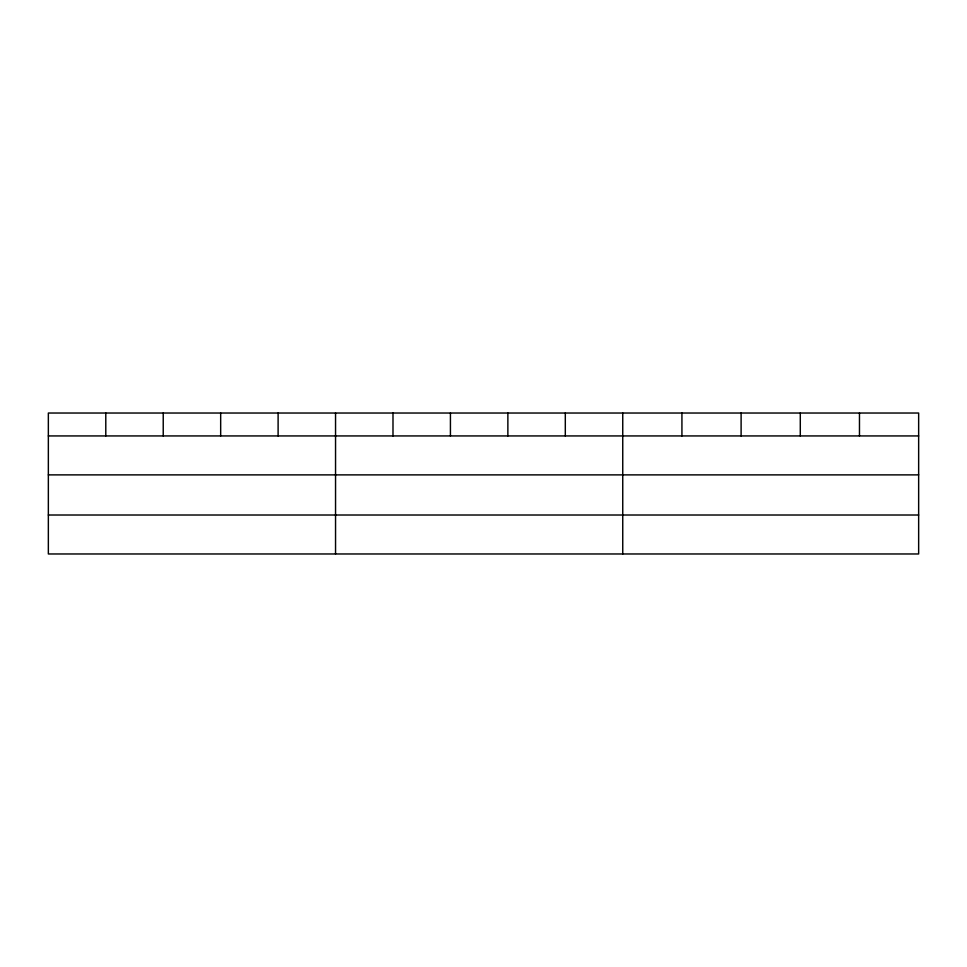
<?xml version="1.0" encoding="UTF-8"?>
<svg xmlns="http://www.w3.org/2000/svg" width="967" height="967" viewBox="0 0 967 967"><rect width="100%" height="100%" fill="white"/><g stroke="black" fill="none" stroke-linecap="round" stroke-linejoin="round"><path stroke-width="1.45" d="M918.65 474.882L918.65 413.03L48.35 413.03L48.35 553.97L918.65 553.97L918.65 474.882L48.35 474.882M48.35 435.936L918.65 435.936M48.35 515.012L918.65 515.012M859.47 413.03L859.47 435.936M800.289 413.03L800.289 435.936M741.109 413.03L741.109 435.936M681.928 413.03L681.928 435.936M622.748 413.03L622.748 553.97M565.308 413.03L565.308 435.936M507.868 413.03L507.868 435.936M450.429 413.03L450.429 435.936M392.989 413.03L392.989 435.936M335.549 413.03L335.549 553.97M278.109 413.03L278.109 435.936M220.669 413.03L220.669 435.936M163.23 413.03L163.23 435.936M105.79 413.03L105.79 435.936"/></g></svg>
